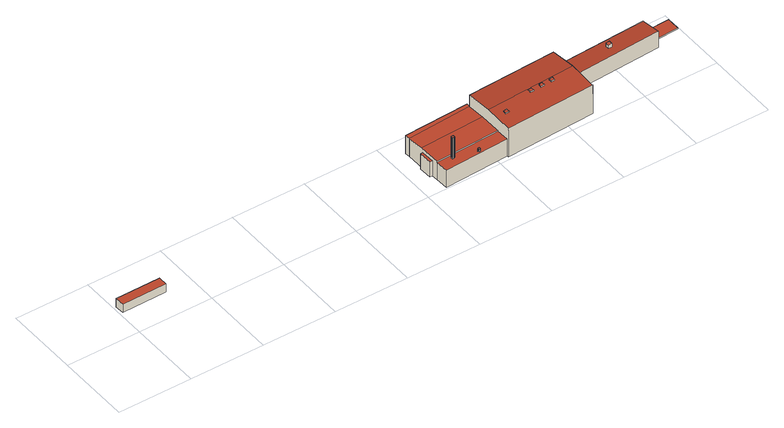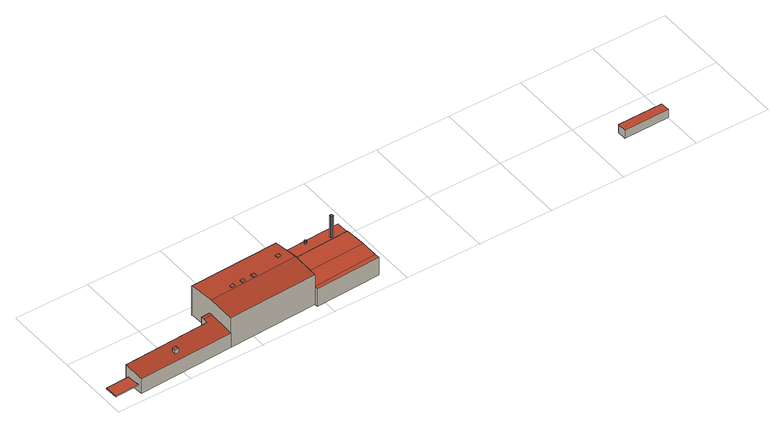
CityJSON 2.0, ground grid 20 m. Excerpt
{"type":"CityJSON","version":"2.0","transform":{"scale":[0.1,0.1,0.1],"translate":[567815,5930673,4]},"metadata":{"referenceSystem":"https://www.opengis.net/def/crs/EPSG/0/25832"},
"CityObjects":{
"building1":{"type":"Building","attributes":{"Grundfläche 2D":"30.296337","Grundhöhe NN":"4.688"},"geometry":[{"type":"Solid","lod":"3","boundaries":[[[[0,1,2,3]],[[4,5,3,2]],[[5,6,0,3]],[[6,7,1,0]],[[7,4,2,1]],[[7,6,5,4]]]],"semantics":{"surfaces":[{"type":"RoofSurface"},{"type":"WallSurface"},{"type":"GroundSurface"}],"values":[[0,1,1,1,1,2]]}}]},
"building2":{"type":"Building","attributes":{"Grundfläche 2D":"760.609870","Grundhöhe NN":"4.068"},"children":["building2-1","building2-2","building2-3","building2-4","building2-5","building2-6","building2-7","building2-8"],"geometry":[{"type":"Solid","lod":"3","boundaries":[[[[8,9,10,11,12]],[[12,13,14,15,16,17,18,8]],[[19,20,21,22,23]],[[21,20,24,25,26]],[[27,28,29,30]],[[31,32,33,34]],[[35,36,37,38]],[[37,36,39,40,41]],[[40,39,42,43,44]],[[45,11,10,46]],[[13,12,11,45,47]],[[15,14,13,47,48]],[[16,15,48,49,17]],[[18,17,49,50]],[[35,28,27,51,52,24,20,19,39,36]],[[25,24,52,53]],[[46,10,9,8,18,23,22,21,26,25,53,54]],[[55,42,39,19,23,18,50]],[[34,33,56,57]],[[31,34,57,58]],[[32,31,58,59]],[[43,42,55,60]],[[44,43,60,61]],[[40,44,61,62]],[[41,40,62,63]],[[32,59,64,29,38,37,41,63,56,33]],[[38,29,28,35]],[[30,29,64,65]],[[65,51,27,30]],[[59,58,57,56,63,62,61,60,55,50,49,48,47,45,46,54,53,52,51,65,64]]]],"semantics":{"surfaces":[{"type":"RoofSurface"},{"type":"WallSurface"},{"type":"GroundSurface"}],"values":[[0,0,0,0,0,0,0,0,0,1,1,1,1,1,1,1,1,1,1,1,1,1,1,1,1,1,1,1,1,2]]}}]},
"building2-1":{"type":"BuildingInstallation","parents":["building2"],"geometry":[{"type":"MultiSurface","lod":"3","boundaries":[[[66,67,68,69]],[[70,71,66,69]],[[71,72,67,66]],[[68,67,72,73]],[[69,68,73,70]]],"semantics":{"surfaces":[{"type":"RoofSurface"},{"type":"WallSurface"}],"values":[0,1,1,1,1]}}]},
"building2-2":{"type":"BuildingInstallation","parents":["building2"],"geometry":[{"type":"MultiSurface","lod":"3","boundaries":[[[74,75,76,77]],[[77,76,78,79]],[[74,77,79,80]],[[75,74,80,81]],[[76,75,81,78]]],"semantics":{"surfaces":[{"type":"RoofSurface"},{"type":"WallSurface"}],"values":[0,1,1,1,1]}}]},
"building2-3":{"type":"BuildingInstallation","parents":["building2"],"geometry":[{"type":"MultiSurface","lod":"3","boundaries":[[[82,83,84,85]],[[85,84,86,87]],[[82,85,87,88]],[[83,82,88,89]],[[84,83,89,86]]],"semantics":{"surfaces":[{"type":"RoofSurface"},{"type":"WallSurface"}],"values":[0,1,1,1,1]}}]},
"building2-4":{"type":"BuildingInstallation","parents":["building2"],"geometry":[{"type":"MultiSurface","lod":"3","boundaries":[[[90,91,92,93]],[[94,95,93,92]],[[90,93,95,96]],[[96,97,91,90]],[[92,91,97,94]]],"semantics":{"surfaces":[{"type":"RoofSurface"},{"type":"WallSurface"}],"values":[0,1,1,1,1]}}]},
"building2-5":{"type":"BuildingInstallation","parents":["building2"],"geometry":[{"type":"MultiSurface","lod":"3","boundaries":[[[98,99,100,101]],[[100,99,102,103]],[[101,100,103,104]],[[98,101,104,105]],[[99,98,105,102]]],"semantics":{"surfaces":[{"type":"RoofSurface"},{"type":"WallSurface"}],"values":[0,1,1,1,1]}}]},
"building2-6":{"type":"BuildingInstallation","parents":["building2"],"geometry":[{"type":"MultiSurface","lod":"3","boundaries":[[[106,107,108,109,110,111,112,113,114,115,116,117,118,119,120,121,122,123,124,125,126,127,128,129,130,131,132,133]],[[109,108,134,135]],[[110,109,135,136]],[[111,110,136,137]],[[112,111,137,138]],[[113,112,138,139]],[[114,113,139,140]],[[115,114,140,141]],[[116,115,141,142]],[[117,116,142,143]],[[118,117,143,144]],[[119,118,144,145]],[[120,119,145,146]],[[121,120,146,147]],[[122,121,147,148]],[[123,122,148,149]],[[124,123,149,150]],[[125,124,150,151]],[[126,125,151,152]],[[127,126,152,153]],[[128,127,153,154]],[[129,128,154,155]],[[130,129,155,156]],[[131,130,156,157]],[[132,131,157,158]],[[133,132,158,159]],[[106,133,159,160]],[[107,106,160,161]],[[108,107,161,134]]],"semantics":{"surfaces":[{"type":"RoofSurface"},{"type":"WallSurface"}],"values":[0,1,1,1,1,1,1,1,1,1,1,1,1,1,1,1,1,1,1,1,1,1,1,1,1,1,1,1,1]}}]},
"building2-7":{"type":"BuildingInstallation","parents":["building2"],"geometry":[{"type":"MultiSurface","lod":"3","boundaries":[[[162,163,164,165,166,167,168,169,170,171,172,173,174,175,176,177,178,179,180,181,182,183]],[[184,185,165,164]],[[185,186,166,165]],[[187,188,162,183]],[[188,189,163,162]],[[189,184,164,163]],[[186,190,167,166]],[[190,191,168,167]],[[191,192,169,168]],[[192,193,170,169]],[[193,194,171,170]],[[194,195,172,171]],[[195,196,173,172]],[[196,197,174,173]],[[197,198,175,174]],[[198,199,176,175]],[[199,200,177,176]],[[200,201,178,177]],[[201,202,179,178]],[[180,179,202,203]],[[203,204,181,180]],[[204,205,182,181]],[[205,187,183,182]]],"semantics":{"surfaces":[{"type":"RoofSurface"},{"type":"WallSurface"}],"values":[0,1,1,1,1,1,1,1,1,1,1,1,1,1,1,1,1,1,1,1,1,1,1]}}]},
"building2-8":{"type":"BuildingInstallation","parents":["building2"],"geometry":[{"type":"MultiSurface","lod":"3","boundaries":[[[206,207,208,209]],[[210,211,209,208]],[[211,212,206,209]],[[212,213,207,206]],[[213,210,208,207]],[[213,212,211,210]]],"semantics":{"surfaces":[{"type":"RoofSurface"},{"type":"WallSurface"},{"type":"OuterCeilingSurface"}],"values":[0,1,1,1,1,2]}}]}
},
"vertices":[
[3,96,31],[4,71,31],[125,72,31],[125,97,31],[125,72,7],[125,97,7],[3,96,7],[4,71,7],
[1266,94,51],[1266,92,51],[1267,85,50],[1290,86,50],[1289,95,51],[1289,107,49],[1519,120,49],[1523,120,49],[1521,165,44],[1520,175,43],[1263,163,42],[1022,152,88],[1025,81,94],[1266,92,94],[1266,94,94],[1263,163,88],[1028,9,86],[1270,20,86],[1269,23,87],[1028,13,52],[1026,47,52],[852,39,52],[853,4,52],[844,55,46],[851,55,46],[849,91,46],[842,90,46],[1026,47,54],[1024,103,56],[849,96,56],[852,39,54],[1022,152,54],[848,140,54],[847,140,54],[1023,152,54],[1023,162,54],[847,154,54],[1290,86,1],[1267,85,1],[1289,107,1],[1523,120,1],[1520,175,1],[1263,163,1],[1028,13,1],[1028,9,1],[1270,20,1],[1269,23,1],[1023,152,1],[849,91,1],[842,90,1],[844,55,1],[851,55,1],[1023,162,1],[847,154,1],[848,140,1],[847,140,1],[852,39,1],[853,4,1],
[1399,150,56],[1399,140,56],[1409,140,56],[1409,151,56],[1409,151,45],[1399,150,45],[1399,140,46],[1409,140,46],
[1175,85,96],[1166,84,96],[1166,75,96],[1176,75,96],[1166,75,93],[1176,75,93],[1175,85,94],[1166,84,94],
[1205,86,96],[1195,85,96],[1196,76,96],[1205,77,96],[1196,76,93],[1205,77,93],[1205,86,94],[1195,85,94],
[1145,84,96],[1136,83,96],[1136,74,96],[1146,74,96],[1136,74,93],[1146,74,93],[1145,84,94],[1136,83,94],
[1060,49,93],[1059,59,93],[1049,58,93],[1049,49,93],[1059,59,92],[1049,58,92],[1049,49,91],[1060,49,91],
[891,35,114],[890,35,114],[889,35,114],[888,35,114],[888,34,114],[887,34,114],[887,33,114],[887,32,114],[887,31,114],[887,30,114],[887,29,114],[888,29,114],[888,28,114],[889,28,114],[890,28,114],[891,28,114],[892,28,114],[893,28,114],[893,29,114],[894,29,114],[894,30,114],[894,31,114],[894,32,114],[894,33,114],[894,34,114],[893,34,114],[893,35,114],[892,35,114],[889,35,52],[888,35,52],[888,34,52],[887,34,52],[887,33,52],[887,32,52],[887,31,52],[887,30,52],[887,29,52],[888,29,52],[888,28,52],[889,28,52],[890,28,52],[891,28,52],[892,28,52],[893,28,52],[893,29,52],[894,29,52],[894,30,52],[894,31,52],[894,32,52],[894,33,52],[894,34,52],[893,34,52],[893,35,52],[892,35,52],[891,35,52],[890,35,52],
[953,19,59],[952,19,59],[951,19,59],[950,18,59],[950,17,59],[949,17,59],[949,16,59],[949,15,59],[950,15,59],[950,14,59],[951,13,59],[952,13,59],[953,13,59],[954,13,59],[954,14,59],[955,14,59],[955,15,59],[955,16,59],[955,17,59],[955,18,59],[954,18,59],[954,19,59],[951,19,52],[950,18,52],[950,17,52],[954,19,52],[953,19,52],[952,19,52],[949,17,52],[949,16,52],[949,15,52],[950,15,52],[950,14,52],[951,13,52],[952,13,52],[953,13,52],[954,13,52],[954,14,52],[955,14,52],[955,15,52],[955,16,52],[955,17,52],[955,18,52],[954,18,52],
[1586,132,19],[1585,168,20],[1521,165,20],[1522,129,19],[1521,165,17],[1522,129,17],[1586,132,17],[1585,168,17]
]}
